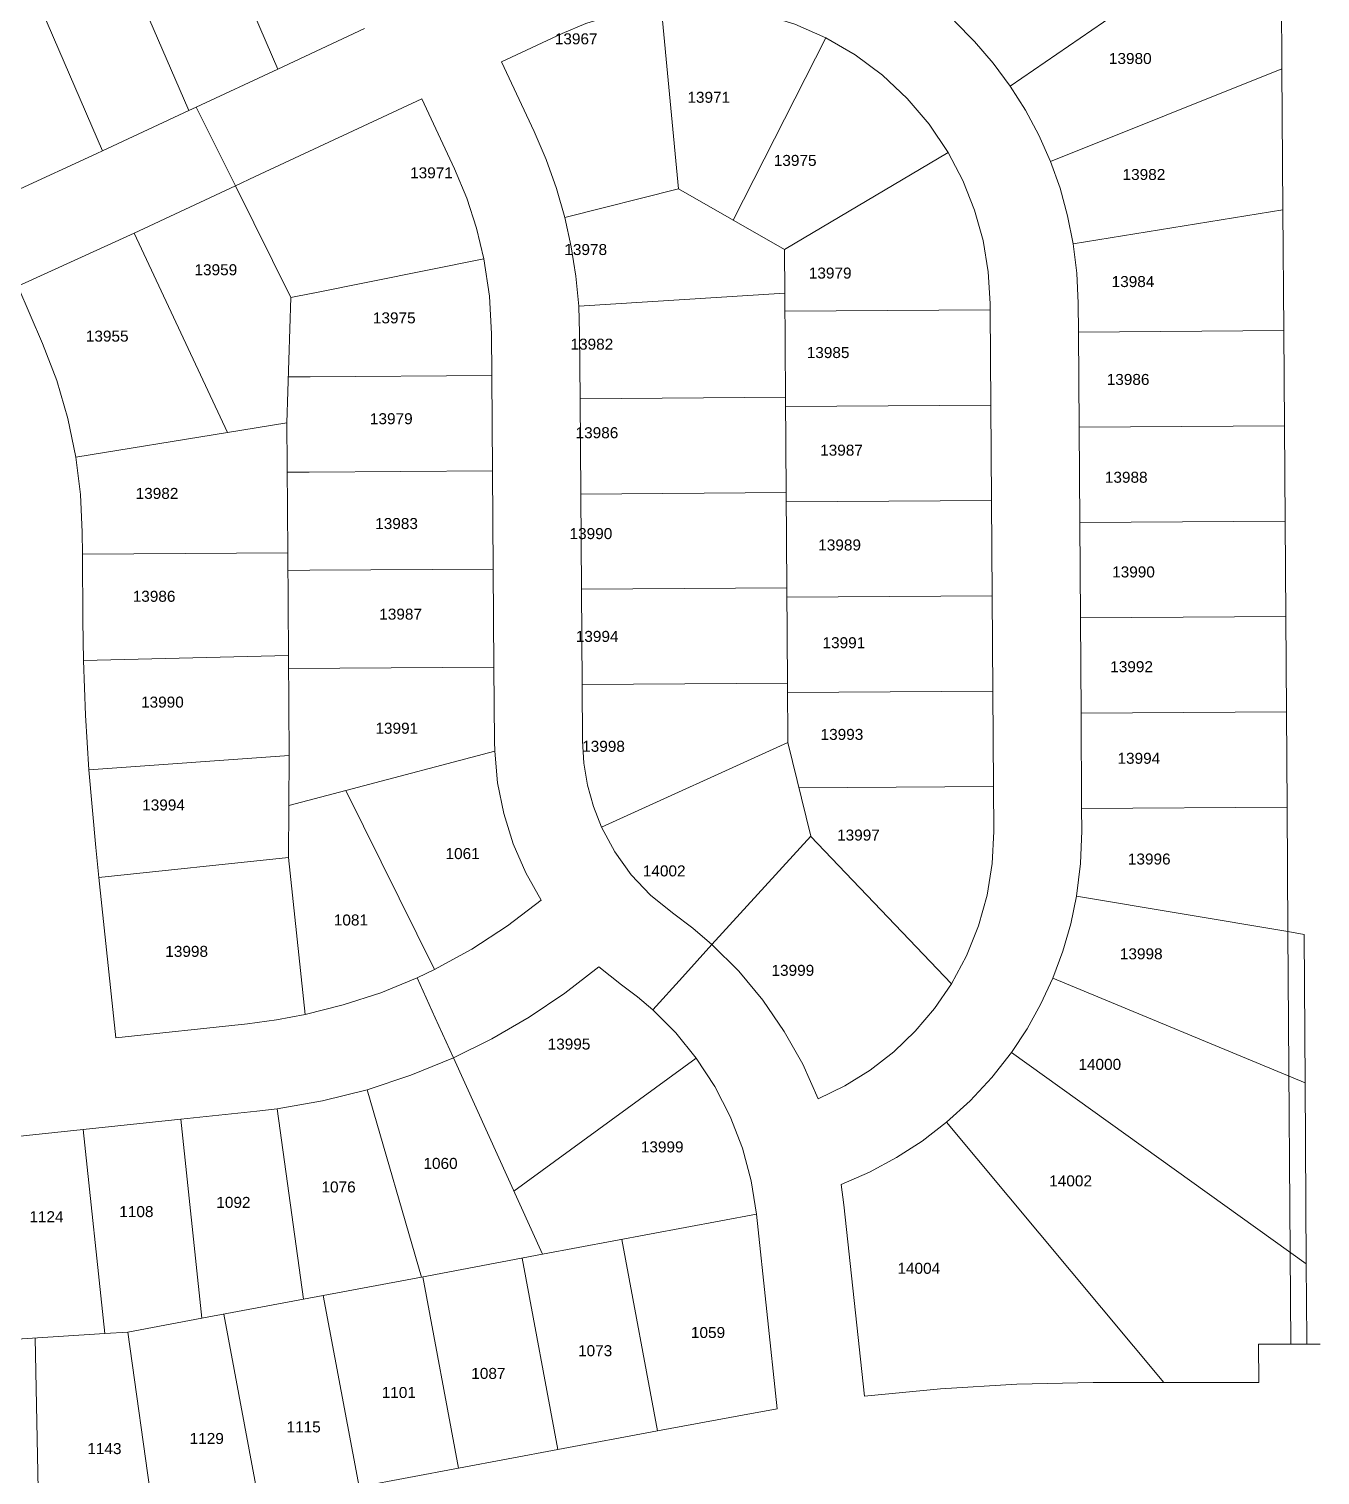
# Model space of a CAD drawing. Header units: feet. Extents: x 865220 to 2866543, y -2240498 to 973965.
# Drawn here: x 2861354 to 2862234, y 966119 to 967105 of the extents above; entities that cross this region are included whole.
import ezdxf
from ezdxf.enums import TextEntityAlignment as Align

# ---------------------------------------------------------------- set-up
doc = ezdxf.new("R2010")
doc.units = ezdxf.units.FT
doc.header["$LTSCALE"] = 0.015
doc.header["$MEASUREMENT"] = 0
doc.layers.add('Dakota County Addresses', color=7, linetype='Continuous')
doc.layers.add('Dakota County Parcels', color=7, linetype='Continuous')
doc.styles.add('Dimensions 100', font='arial.ttf')

# ---------------------------------------------------------------- blocks, each defined once
blk = doc.blocks.new('ACMAP_ANN_TEMPLATE_Dakota County Addresses')
at = {"layer": 'Dakota County Addresses', "style": 'Dimensions 100'}
blk.add_attdef('DakotaCountyAddress', text='', height=50, dxfattribs=at).set_placement((0, 0), align=Align.CENTER)

msp = doc.modelspace()

# ---------------------------------------------------------------- linework, layer by layer
at = {"layer": 'Dakota County Parcels', "lineweight": 5, "ltscale": 100}
for p, q in [((2861469.25, 967204.19), (2861523.9, 967077.57)), ((2862022.96, 967065.96), (2862207.47, 967192.41)), ((2862207.47, 967192.41), (2862208.25, 967077.7)), ((2861407.74, 967177.65), (2861463.17, 967049.21)), ((2861348.07, 967151.9), (2861404.26, 967021.69)), ((2861796.83, 966995.8), (2861785, 967120.23)), ((2861582.81, 967105.09), (2861523.9, 967077.57)), ((2861676.27, 967082.55), (2861717.65, 967101.88)), ((2861897.31, 967098.87), (2861834.08, 966974.54)), ((2861523.9, 967077.57), (2861468.24, 967051.57)), ((2861676.27, 967082.55), (2861698.54, 967034.88)), ((2862050.42, 967014.57), (2862208.25, 967077.7)), ((2862208.25, 967077.7), (2862208.91, 966981.51)), ((2861508.46, 967004.16), (2861621.91, 967057.16)), ((2861621.91, 967057.16), (2861644.18, 967009.49)), ((2861404.26, 967021.69), (2861463.17, 967049.21)), ((2861463.17, 967049.21), (2861468.24, 967051.57)), ((2861468.24, 967051.57), (2861481.58, 967024.69)), ((2861345.17, 966994.59), (2861400.53, 967019.94)), ((2861400.53, 967019.94), (2861404.26, 967021.69)), ((2861404.26, 967021.69), (2861404.26, 967021.69)), ((2861481.58, 967024.69), (2861494.91, 966997.8)), ((2861980.72, 967020.69), (2861869.13, 966954.54)), ((2861494.91, 966997.8), (2861425.93, 966965.58)), ((2861494.87, 966997.81), (2861508.46, 967004.16)), ((2861494.91, 966997.8), (2861532.63, 966921.75)), ((2861796.83, 966995.8), (2861719.45, 966976.21)), ((2861869.14, 966954.53), (2861796.83, 966995.8)), ((2862065.98, 966958.42), (2862208.91, 966981.51)), ((2862208.91, 966981.51), (2862209.48, 966899.17)), ((2861346.57, 966929.55), (2861425.93, 966965.58)), ((2861489.4, 966829.69), (2861425.93, 966965.58)), ((2861547.82, 966924.79), (2861664.34, 966948.02)), ((2861869.35, 966924.75), (2861869.14, 966954.53)), ((2861346.57, 966929.55), (2861363.47, 966890.44)), ((2861532.63, 966921.75), (2861530.01, 966836.34)), ((2861532.59, 966921.75), (2861547.69, 966924.76)), ((2861547.69, 966924.76), (2861547.82, 966924.79)), ((2861869.35, 966924.75), (2861728.9, 966915.92)), ((2861869.84, 966853.69), (2861869.35, 966924.75)), ((2862009.4, 966913.32), (2862009.37, 966917.57)), ((2862069.5, 966898.21), (2862069.36, 966917.98)), ((2861729.54, 966897.49), (2861728.9, 966915.92)), ((2862009.4, 966913.32), (2861869.42, 966912.36)), ((2862009.85, 966848.33), (2862009.4, 966913.32)), ((2862069.5, 966898.21), (2862209.48, 966899.17)), ((2862069.95, 966833.21), (2862069.5, 966898.21)), ((2862209.48, 966899.17), (2862209.93, 966834.18)), ((2861669.55, 966897.08), (2861669.74, 966868.56)), ((2861729.54, 966897.49), (2861729.85, 966852.72)), ((2861545.94, 966867.71), (2861669.74, 966868.56)), ((2861669.74, 966868.56), (2861670.19, 966803.58)), ((2861530.93, 966867.61), (2861545.94, 966867.71)), ((2861869.84, 966853.69), (2861729.85, 966852.72)), ((2861729.85, 966852.72), (2861730.29, 966787.73)), ((2861870.28, 966788.69), (2861869.84, 966853.69)), ((2862009.85, 966848.33), (2861869.86, 966847.37)), ((2862010.29, 966783.34), (2862009.85, 966848.33)), ((2861489.4, 966829.69), (2861386.22, 966812.81)), ((2861530.01, 966836.34), (2861489.4, 966829.69)), ((2861530.01, 966836.34), (2861530.01, 966836.34)), ((2861530.01, 966836.34), (2861530.62, 966747.58)), ((2862069.95, 966833.21), (2862209.93, 966834.18)), ((2862070.39, 966768.22), (2862069.95, 966833.21)), ((2862209.93, 966834.18), (2862210.37, 966769.18)), ((2861530.21, 966802.62), (2861545.2, 966802.72)), ((2861545.2, 966802.72), (2861670.19, 966803.58)), ((2861670.19, 966803.58), (2861670.65, 966736.59)), ((2861870.28, 966788.69), (2861730.29, 966787.73)), ((2861730.29, 966787.73), (2861730.74, 966722.74)), ((2861870.73, 966723.7), (2861870.28, 966788.69)), ((2862010.29, 966783.34), (2861870.31, 966782.38)), ((2862010.74, 966718.35), (2862010.29, 966783.34)), ((2861390.54, 966761.8), (2861390.65, 966746.62)), ((2862070.39, 966768.22), (2862210.37, 966769.18)), ((2862070.84, 966703.23), (2862070.39, 966768.22)), ((2862210.37, 966769.18), (2862210.82, 966704.19)), ((2861530.62, 966747.58), (2861390.65, 966746.62)), ((2861390.65, 966746.62), (2861390.96, 966701.26)), ((2861530.62, 966747.58), (2861531.1, 966677.62)), ((2861530.67, 966735.63), (2861545.66, 966735.73)), ((2861545.66, 966735.73), (2861670.65, 966736.59)), ((2861670.65, 966736.59), (2861671.11, 966669.6)), ((2861870.73, 966723.7), (2861730.74, 966722.74)), ((2861730.74, 966722.74), (2861731.19, 966657.75)), ((2861871.18, 966658.71), (2861870.73, 966723.7)), ((2862010.74, 966718.35), (2861870.76, 966717.39)), ((2862011.19, 966653.36), (2862010.74, 966718.35)), ((2861390.96, 966701.26), (2861391.38, 966674.26)), ((2862070.84, 966703.23), (2862210.82, 966704.19)), ((2862071.28, 966638.24), (2862070.84, 966703.23)), ((2862210.82, 966704.19), (2862211.27, 966639.2)), ((2861531.1, 966677.62), (2861391.38, 966674.26)), ((2861531.1, 966677.62), (2861531.57, 966609.35)), ((2861531.13, 966668.63), (2861671.11, 966669.6)), ((2861671.11, 966669.6), (2861671.46, 966619.06)), ((2861871.18, 966658.71), (2861731.19, 966657.75)), ((2861731.19, 966657.75), (2861731.45, 966619.47)), ((2861871.46, 966618.24), (2861871.18, 966658.71)), ((2862011.19, 966653.36), (2861871.2, 966652.39)), ((2862011.63, 966588.36), (2862011.19, 966653.36)), ((2862071.28, 966638.24), (2862211.27, 966639.2)), ((2862071.73, 966573.25), (2862071.28, 966638.24)), ((2862211.27, 966639.2), (2862211.71, 966574.21)), ((2861671.66, 966612.3), (2861570.08, 966585.6)), ((2861671.46, 966619.06), (2861671.62, 966612.3)), ((2861871.46, 966618.24), (2861744.45, 966560.48)), ((2861887.03, 966554.42), (2861871.46, 966618.24)), ((2861531.57, 966609.34), (2861394.95, 966599.54)), ((2861531.57, 966609.34), (2861531.33, 966575.41)), ((2861531.57, 966609.35), (2861531.57, 966609.34)), ((2861394.95, 966599.54), (2861399.65, 966546.58)), ((2861570.08, 966585.6), (2861531.33, 966575.41)), ((2861570.08, 966585.6), (2861630.66, 966463.51)), ((2862011.63, 966588.36), (2861878.95, 966587.45)), ((2862011.84, 966557.58), (2862011.63, 966588.36)), ((2861531.33, 966575.41), (2861531.07, 966539.86)), ((2862071.73, 966573.25), (2862211.71, 966574.21)), ((2862071.84, 966558), (2862071.73, 966573.25)), ((2862211.71, 966574.21), (2862212.3, 966489.28)), ((2861819.75, 966480.46), (2861887.03, 966554.42)), ((2861982.96, 966453.64), (2861887.01, 966554.43)), ((2861399.65, 966546.58), (2861401.81, 966526.18)), ((2861401.81, 966526.18), (2861531.07, 966539.86)), ((2861531.07, 966539.86), (2861542.4, 966432.71)), ((2861401.81, 966526.18), (2861413.36, 966416.96)), ((2862212.3, 966489.28), (2862068.27, 966513.57)), ((2862223.31, 966487.42), (2862212.3, 966489.28)), ((2862214.23, 966207.88), (2862212.3, 966489.28)), ((2862223.31, 966487.42), (2862224, 966386.14)), ((2861799.57, 966458.27), (2861819.75, 966480.46)), ((2861742.52, 966465.32), (2861758.18, 966453.09)), ((2861618.74, 966457.85), (2861630.66, 966463.51)), ((2861618.74, 966457.85), (2861631.12, 966430.53)), ((2861779.38, 966436.07), (2861799.57, 966458.27)), ((2862052.15, 966457.65), (2862224, 966386.14)), ((2861413.36, 966416.96), (2861503.23, 966426.46)), ((2861631.12, 966430.53), (2861643.5, 966403.21)), ((2862224.85, 966262.83), (2862023.85, 966406.81)), ((2861643.5, 966403.21), (2861704.2, 966269.25)), ((2861684.66, 966312.28), (2861809, 966403.09)), ((2862224, 966386.14), (2862224.85, 966262.83)), ((2861621.64, 966253.73), (2861584.7, 966381.52)), ((2861457.75, 966361.32), (2861509.54, 966366.8)), ((2861509.54, 966366.8), (2861523.4, 966368.49)), ((2861541.35, 966238.65), (2861523.4, 966368.49)), ((2861391.13, 966354.27), (2861457.75, 966361.32)), ((2861472.1, 966225.64), (2861457.75, 966361.32)), ((2861979.68, 966359.25), (2862127.78, 966181.84)), ((2861324.51, 966347.23), (2861391.13, 966354.27)), ((2861405.84, 966215.16), (2861391.13, 966354.27)), ((2861909.73, 966303.04), (2861907.9, 966316.94)), ((2861704.16, 966269.25), (2861850.09, 966296.67)), ((2861864.24, 966163.81), (2861850.07, 966296.68)), ((2861923.66, 966172.39), (2861909.73, 966303.04)), ((2861758.19, 966279.41), (2861782.6, 966148.78)), ((2861621.64, 966253.73), (2861704.2, 966269.25)), ((2861690.38, 966266.67), (2861714.78, 966136.11)), ((2861541.35, 966238.65), (2861621.64, 966253.73)), ((2861622.58, 966253.93), (2861646.96, 966123.44)), ((2861472.1, 966225.64), (2861541.35, 966238.65)), ((2861554.77, 966241.19), (2861579.15, 966110.76)), ((2861486.97, 966228.45), (2861511.33, 966098.09)), ((2861421.6, 966216.15), (2861472.1, 966225.64)), ((2861338.92, 966210.99), (2861405.84, 966215.16)), ((2861358.3, 966212.21), (2861361.09, 966079.13)), ((2861405.84, 966215.16), (2861421.6, 966216.15)), ((2861421.53, 966216.15), (2861439.81, 966085.44)), ((2862192.23, 966207.87), (2862214.23, 966207.88)), ((2862192.41, 966181.87), (2862192.23, 966207.87)), ((2862225.23, 966207.88), (2862234.23, 966207.89)), ((2862079.63, 966181.82), (2862127.78, 966181.84)), ((2862127.78, 966181.84), (2862192.41, 966181.87)), ((2861782.6, 966148.78), (2861840.56, 966159.61)), ((2861864.24, 966163.81), (2861840.56, 966159.61)), ((2861714.78, 966136.11), (2861782.6, 966148.78)), ((2861646.96, 966123.44), (2861714.78, 966136.11)), ((2861579.15, 966110.76), (2861646.96, 966123.44))]:
    msp.add_line(p, q, dxfattribs=at)
for points in [[(2861785, 967120.23), (2861767.64, 967117.82), (2861750.54, 967113.94), (2861733.84, 967108.62), (2861717.65, 967101.88)], [(2861897.31, 967098.87), (2861876.11, 967108.19), (2861853.99, 967115.05), (2861831.24, 967119.38), (2861808.15, 967121.11), (2861785, 967120.22)], [(2862022.96, 967065.96), (2862011.38, 967081.59), (2861998.69, 967096.34), (2861984.94, 967110.11)], [(2861980.72, 967020.69), (2861967.81, 967039.91), (2861952.8, 967057.56), (2861935.91, 967073.4), (2861917.33, 967087.23), (2861897.31, 967098.87)], [(2862050.42, 967014.57), (2862042.53, 967032.36), (2862033.37, 967049.52), (2862022.96, 967065.96)], [(2861719.45, 966976.21), (2861713.72, 966996.19), (2861706.74, 967015.78), (2861698.54, 967034.88)], [(2862009.37, 966917.57), (2862008.08, 966939.18), (2862004.52, 966960.53), (2861998.72, 966981.39), (2861990.76, 967001.51), (2861980.72, 967020.69)], [(2861664.34, 966948.02), (2861659.27, 966969.03), (2861652.54, 966989.56), (2861644.18, 967009.49)], [(2862065.98, 966958.42), (2862062.17, 966977.5), (2862056.98, 966996.25), (2862050.42, 967014.57)], [(2861728.9, 966915.92), (2861726.99, 966936.2), (2861723.84, 966956.32), (2861719.45, 966976.21)], [(2862069.36, 966917.98), (2862068.45, 966938.27), (2862065.98, 966958.42)], [(2861669.55, 966897.08), (2861668.15, 966922.68), (2861664.34, 966948.02)], [(2861386.22, 966812.81), (2861380.77, 966839.28), (2861373.17, 966865.21), (2861363.47, 966890.44)], [(2861390.54, 966761.8), (2861389.37, 966787.39), (2861386.22, 966812.81)], [(2861391.38, 966674.26), (2861392.72, 966636.88), (2861394.95, 966599.54)], [(2861671.66, 966612.3), (2861673.64, 966590.88), (2861677.86, 966569.78), (2861684.27, 966549.24), (2861692.8, 966529.49), (2861703.35, 966510.74)], [(2861731.45, 966619.47), (2861732.35, 966604.29), (2861734.84, 966589.29), (2861738.89, 966574.63), (2861744.45, 966560.48)], [(2861744.45, 966560.48), (2861753.52, 966543.61), (2861764.73, 966528.08), (2861777.89, 966514.16), (2861792.78, 966502.11)], [(2861982.96, 966453.64), (2861993.31, 966472.88), (2862001.45, 966493.15), (2862007.3, 966514.2), (2862010.78, 966535.76), (2862011.84, 966557.58)], [(2862068.27, 966513.57), (2862071.02, 966535.7), (2862071.84, 966558)], [(2862052.15, 966457.65), (2862058.93, 966475.86), (2862064.31, 966494.54), (2862068.27, 966513.57)], [(2861630.66, 966463.51), (2861656.08, 966477.37), (2861680.36, 966493.14), (2861703.35, 966510.74)], [(2861819.75, 966480.46), (2861806.6, 966491.7), (2861792.78, 966502.11)], [(2861892.1, 966375.27), (2861881.63, 966398.8), (2861869.05, 966421.27), (2861854.45, 966442.49), (2861837.97, 966462.27), (2861819.73, 966480.46)], [(2861643.46, 966403.21), (2861669.74, 966416.2), (2861695.08, 966430.93), (2861719.38, 966447.32), (2861742.52, 966465.32)], [(2861542.4, 966432.71), (2861568.43, 966439.27), (2861593.92, 966447.66), (2861618.74, 966457.85)], [(2862023.85, 966406.81), (2862034.56, 966423.02), (2862044.01, 966440), (2862052.15, 966457.65)], [(2861779.38, 966436.07), (2861769.04, 966444.91), (2861758.18, 966453.09)], [(2861892.1, 966375.27), (2861910.36, 966384.17), (2861927.61, 966394.9), (2861943.65, 966407.36), (2861958.33, 966421.4), (2861971.48, 966436.88), (2861982.96, 966453.64)], [(2861809, 966403.09), (2861795.02, 966420.33), (2861779.38, 966436.07)], [(2861503.23, 966426.46), (2861522.9, 966429.07), (2861542.4, 966432.71)], [(2861979.68, 966359.25), (2861995.73, 966373.84), (2862010.48, 966389.73), (2862023.85, 966406.81)], [(2861584.7, 966381.52), (2861614.49, 966391.31), (2861643.5, 966403.21)], [(2861850.09, 966296.67), (2861846.45, 966319.45), (2861840.44, 966341.72), (2861832.13, 966363.24), (2861821.61, 966383.77), (2861809, 966403.09)], [(2861523.4, 966368.49), (2861554.28, 966373.9), (2861584.7, 966381.52)], [(2861907.9, 966316.94), (2861927.08, 966325.28), (2861945.52, 966335.16), (2861963.09, 966346.51), (2861979.68, 966359.25)], [(2862224.85, 966262.83), (2862225.21, 966211.03), (2862225.23, 966207.88)], [(2862214.23, 966207.88), (2862222.13, 966207.88), (2862225.23, 966207.88)], [(2862079.63, 966181.82), (2862027.53, 966180.75), (2861975.51, 966177.61), (2861923.66, 966172.39)]]:
    msp.add_lwpolyline(points, dxfattribs=at)

# ---------------------------------------------------------------- block references
at = {"layer": 'Dakota County Addresses', "lineweight": 5, "ltscale": 100, "xscale": 0.15, "yscale": 0.15, "zscale": 0.15}
for p, values in [((2861727.18, 967094.4), {'DakotaCountyAddress': '13967'}), ((2862104.86, 967080.97), {'DakotaCountyAddress': '13980'}), ((2861817.56, 967054.53), {'DakotaCountyAddress': '13971'}), ((2861876.45, 967011.48), {'DakotaCountyAddress': '13975'}), ((2861628.55, 967003.02), {'DakotaCountyAddress': '13971'}), ((2862114.16, 967001.88), {'DakotaCountyAddress': '13982'}), ((2861733.66, 966950.71), {'DakotaCountyAddress': '13978'}), ((2861481.57, 966936.94), {'DakotaCountyAddress': '13959'}), ((2861900.31, 966934.66), {'DakotaCountyAddress': '13979'}), ((2862106.72, 966928.85), {'DakotaCountyAddress': '13984'}), ((2861603.17, 966904.11), {'DakotaCountyAddress': '13975'}), ((2861407.51, 966891.67), {'DakotaCountyAddress': '13955'}), ((2861737.87, 966886.17), {'DakotaCountyAddress': '13982'}), ((2861898.89, 966880.45), {'DakotaCountyAddress': '13985'}), ((2862103.37, 966862.11), {'DakotaCountyAddress': '13986'}), ((2861601.15, 966835.34), {'DakotaCountyAddress': '13979'}), ((2861741.33, 966825.79), {'DakotaCountyAddress': '13986'}), ((2861908.04, 966813.87), {'DakotaCountyAddress': '13987'}), ((2862102.1, 966795.4), {'DakotaCountyAddress': '13988'}), ((2861441.46, 966784.4), {'DakotaCountyAddress': '13982'}), ((2861604.74, 966763.84), {'DakotaCountyAddress': '13983'}), ((2861737.22, 966756.99), {'DakotaCountyAddress': '13990'}), ((2861906.75, 966749.24), {'DakotaCountyAddress': '13989'}), ((2862107.06, 966730.85), {'DakotaCountyAddress': '13990'}), ((2861439.46, 966714.23), {'DakotaCountyAddress': '13986'}), ((2861607.52, 966702.06), {'DakotaCountyAddress': '13987'}), ((2861741.48, 966686.89), {'DakotaCountyAddress': '13994'}), ((2861909.65, 966682.59), {'DakotaCountyAddress': '13991'}), ((2862105.76, 966666.23), {'DakotaCountyAddress': '13992'}), ((2861445.14, 966642.06), {'DakotaCountyAddress': '13990'}), ((2861604.9, 966624.25), {'DakotaCountyAddress': '13991'}), ((2861908.33, 966620.04), {'DakotaCountyAddress': '13993'}), ((2861745.81, 966611.93), {'DakotaCountyAddress': '13998'}), ((2862110.7, 966603.76), {'DakotaCountyAddress': '13994'}), ((2861445.92, 966571.93), {'DakotaCountyAddress': '13994'}), ((2861919.59, 966551.4), {'DakotaCountyAddress': '13997'}), ((2861649.78, 966538.78), {'DakotaCountyAddress': '1061'}), ((2862117.79, 966535.07), {'DakotaCountyAddress': '13996'}), ((2861787.17, 966526.97), {'DakotaCountyAddress': '14002'}), ((2861573.63, 966493.48), {'DakotaCountyAddress': '1081'}), ((2861461.67, 966472.09), {'DakotaCountyAddress': '13998'}), ((2862112.33, 966470.4), {'DakotaCountyAddress': '13998'}), ((2861874.87, 966459.15), {'DakotaCountyAddress': '13999'}), ((2861722.29, 966408.87), {'DakotaCountyAddress': '13995'}), ((2862084.07, 966395.02), {'DakotaCountyAddress': '14000'}), ((2861785.79, 966338.74), {'DakotaCountyAddress': '13999'}), ((2861634.71, 966327.48), {'DakotaCountyAddress': '1060'}), ((2861565.21, 966311.42), {'DakotaCountyAddress': '1076'}), ((2862064.2, 966315.58), {'DakotaCountyAddress': '14002'}), ((2861493.54, 966300.9), {'DakotaCountyAddress': '1092'}), ((2861366.12, 966291.15), {'DakotaCountyAddress': '1124'}), ((2861427.41, 966294.61), {'DakotaCountyAddress': '1108'}), ((2861960.72, 966255.95), {'DakotaCountyAddress': '14004'}), ((2861817.06, 966212.16), {'DakotaCountyAddress': '1059'}), ((2861740.1, 966199.76), {'DakotaCountyAddress': '1073'}), ((2861667.34, 966184.28), {'DakotaCountyAddress': '1087'}), ((2861606.28, 966171.25), {'DakotaCountyAddress': '1101'}), ((2861541.39, 966147.79), {'DakotaCountyAddress': '1115'}), ((2861405.62, 966132.97), {'DakotaCountyAddress': '1143'}), ((2861475.36, 966139.9), {'DakotaCountyAddress': '1129'})]:
    msp.add_blockref('ACMAP_ANN_TEMPLATE_Dakota County Addresses', p, dxfattribs=at).add_auto_attribs(values)

doc.saveas('drawing.dxf')
